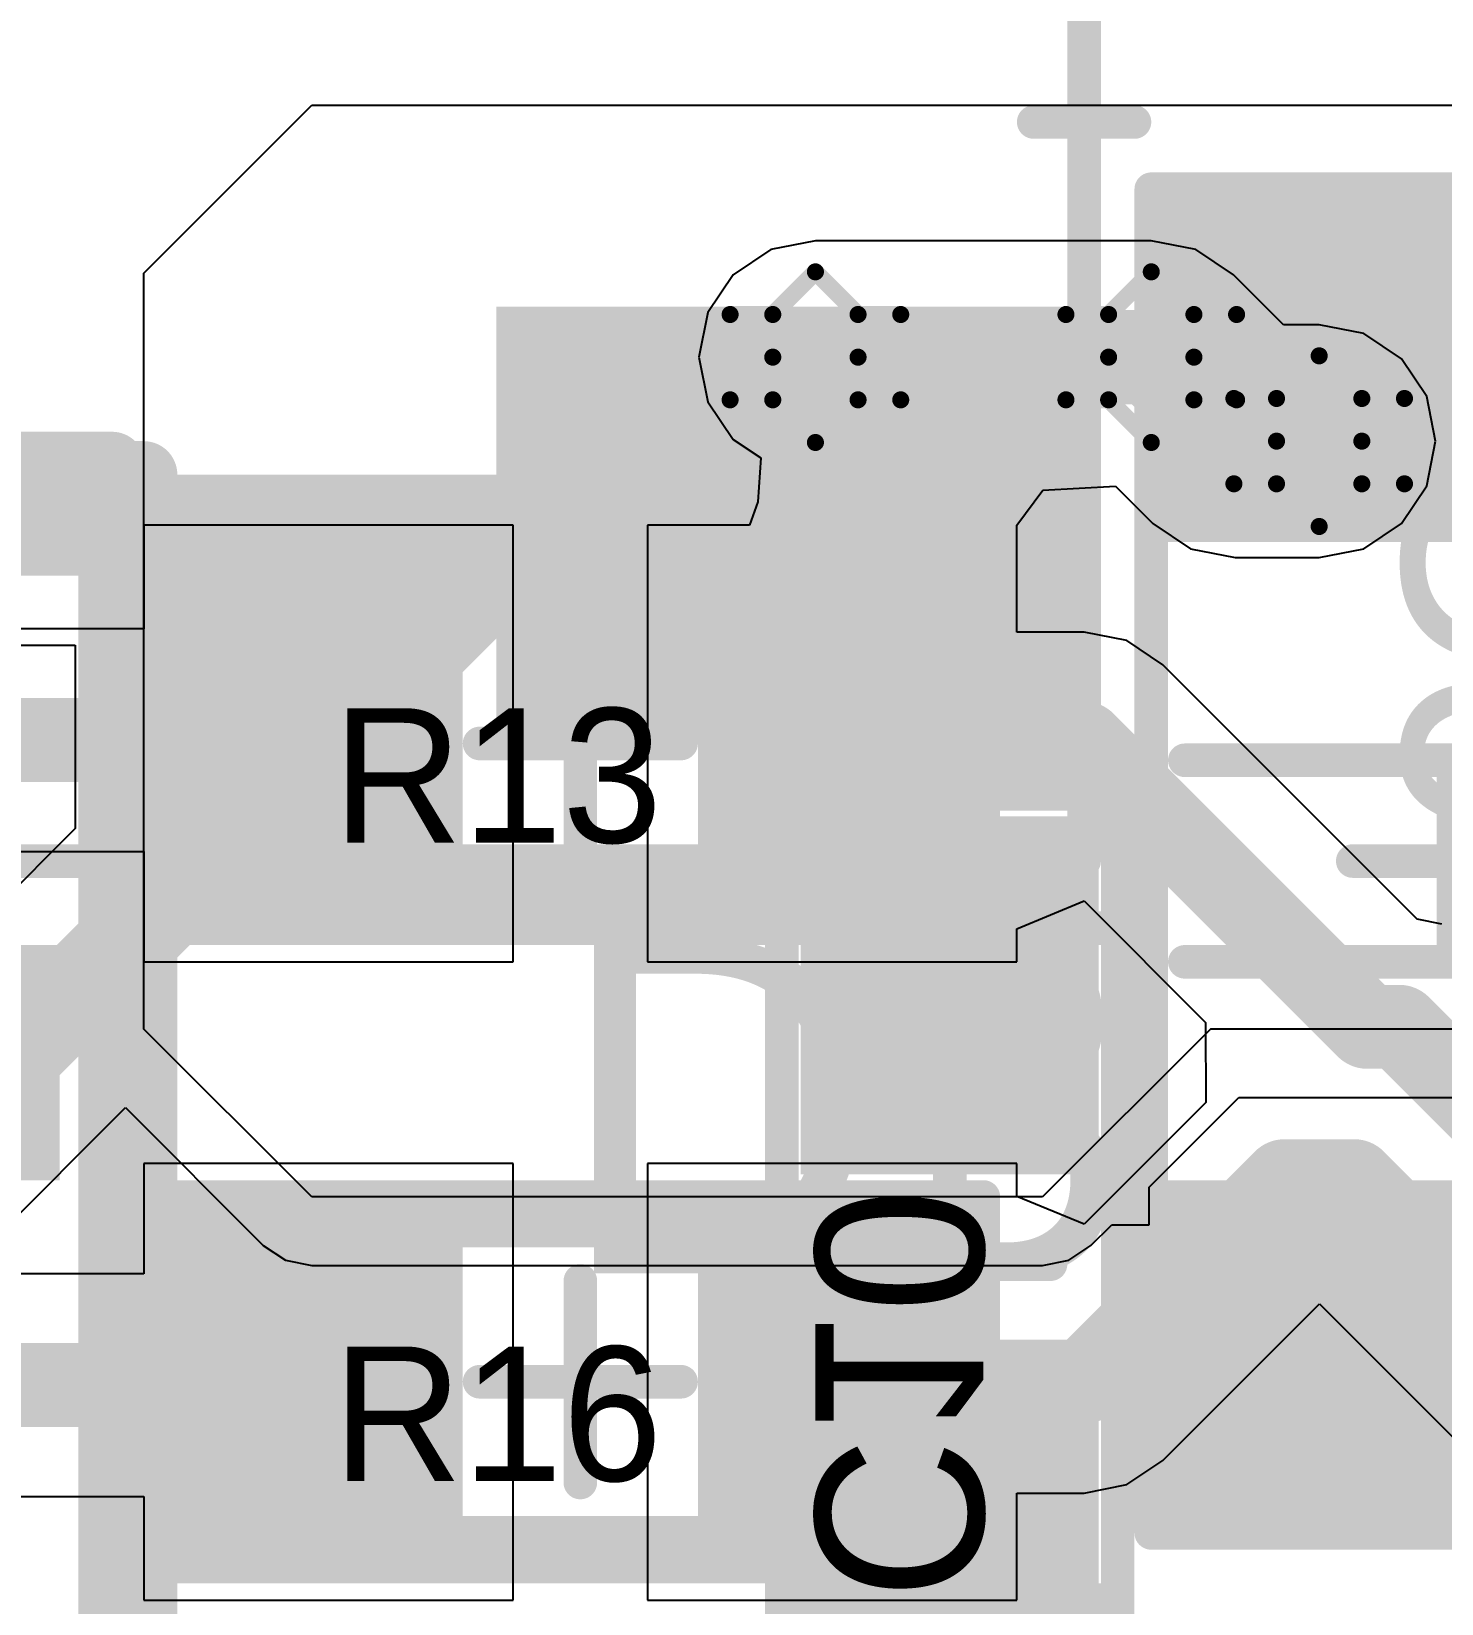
# Model space of a CAD drawing. Header units: millimetres. Extents: x -1.1 to 43.9, y -0.6 to 15.6.
# Drawn here: x 12.666 to 16.864, y 5.79 to 10.47 of the extents above; entities that cross this region are included whole.
import ezdxf

# ---------------------------------------------------------------- set-up
doc = ezdxf.new("R2010")
doc.units = ezdxf.units.MM
for name, color, linetype in [('BottomLayer', 5, 'Continuous'), ('BottomOverlay', 54, 'Continuous'), ('BottomPaste', 16, 'Continuous'), ('BottomSolder', 6, 'Continuous'), ('DrillDrawing', 1, 'Continuous'), ('Mechanical2', 216, 'Continuous'), ('Mechanical3', 76, 'Continuous'), ('Mechanical4', 56, 'Continuous'), ('Mechanical5', 56, 'Continuous'), ('Mechanical6', 56, 'Continuous'), ('Mechanical7', 56, 'Continuous'), ('TopLayer', 1, 'Continuous'), ('TopOverlay', 2, 'Continuous'), ('TopPaste', 8, 'Continuous'), ('TopSolder', 216, 'Continuous'), ('ViaHoleLayer', 16, 'Continuous')]:
    doc.layers.add(name, color=color, linetype=linetype)
doc.styles.add('Mooretronics', font='', dxfattribs={"height": 0.2})
doc.styles.get('Mooretronics').set_extended_font_data('Mooretronics')

# ---------------------------------------------------------------- blocks, each defined once
blk = doc.blocks.new('SOT223_B_54')
at = {"layer": 'BottomLayer'}
blk.add_hatch(color=5, dxfattribs=at).paths.add_polyline_path([(1.7, 4), (2.9, 4), (2.9, 2.4), (1.7, 2.4)])
at = {"layer": 'BottomPaste'}
blk.add_hatch(color=16, dxfattribs=at).paths.add_polyline_path([(1.7, 4), (2.9, 4), (2.9, 2.4), (1.7, 2.4)])
at = {"layer": 'BottomSolder'}
blk.add_hatch(color=6, dxfattribs=at).paths.add_polyline_path([(1.65, 4.05), (2.95, 4.05), (2.95, 2.35), (1.65, 2.35)])
at = {"layer": 'Mechanical5', "const_width": 0.1}
for points in [[(3.3, 4.1), (-3.3, 4.1)], [(3.3, -4.1), (3.3, 4.1)]]:
    blk.add_lwpolyline(points, dxfattribs=at)
at = {"layer": 'Mechanical5', "const_width": 0.05}
blk.add_lwpolyline([(3.275, 4.1, 1), (3.325, 4.1, 1)], format="xyb", close=True, dxfattribs=at)
blk.add_lwpolyline([(3.275, 4.1, 1), (3.325, 4.1, 1)], format="xyb", close=True, dxfattribs=at)
at = {"layer": 'Mechanical7', "const_width": 0.1}
for points in [[(3.3, 4.1), (-3.3, 4.1)], [(3.3, -4.1), (3.3, 4.1)]]:
    blk.add_lwpolyline(points, dxfattribs=at)
at = {"layer": 'Mechanical7', "const_width": 0.05}
blk.add_lwpolyline([(3.275, 4.1, 1), (3.325, 4.1, 1)], format="xyb", close=True, dxfattribs=at)
blk.add_lwpolyline([(3.275, 4.1, 1), (3.325, 4.1, 1)], format="xyb", close=True, dxfattribs=at)
blk = doc.blocks.new('RES_0603_59')
at = {"layer": 'TopLayer'}
for points in [[(-1.1, 0.45), (-0.4, 0.45), (-0.4, -0.45), (-1.1, -0.45)], [(0.4, 0.45), (1.1, 0.45), (1.1, -0.45), (0.4, -0.45)]]:
    blk.add_hatch(color=1, dxfattribs=at).paths.add_polyline_path(points)
at = {"layer": 'TopPaste'}
for points in [[(-1.1, 0.45), (-0.4, 0.45), (-0.4, -0.45), (-1.1, -0.45)], [(0.4, 0.45), (1.1, 0.45), (1.1, -0.45), (0.4, -0.45)]]:
    blk.add_hatch(color=8, dxfattribs=at).paths.add_polyline_path(points)
at = {"layer": 'TopSolder'}
for points in [[(-1.15, 0.5), (-0.35, 0.5), (-0.35, -0.5), (-1.15, -0.5)], [(0.35, 0.5), (1.15, 0.5), (1.15, -0.5), (0.35, -0.5)]]:
    blk.add_hatch(color=216, dxfattribs=at).paths.add_polyline_path(points)
at = {"layer": 'Mechanical2', "const_width": 0.1}
for points in [[(-0.8, 0.45), (0.9, 0.45)], [(-0.8, -0.45), (-0.8, 0.45)], [(0.9, -0.45), (0.9, 0.45)], [(-0.8, -0.45), (0.9, -0.45)]]:
    blk.add_lwpolyline(points, dxfattribs=at)
at = {"layer": 'Mechanical2', "const_width": 0.05}
for points in [[(-0.825, 0.45, 1), (-0.775, 0.45, 1)], [(-0.825, 0.45, 1), (-0.775, 0.45, 1)], [(0.875, 0.45, 1), (0.925, 0.45, 1)], [(0.875, 0.45, 1), (0.925, 0.45, 1)], [(-0.825, -0.45, 1), (-0.775, -0.45, 1)], [(-0.825, -0.45, 1), (-0.775, -0.45, 1)], [(0.875, -0.45, 1), (0.925, -0.45, 1)], [(0.875, -0.45, 1), (0.925, -0.45, 1)]]:
    blk.add_lwpolyline(points, format="xyb", close=True, dxfattribs=at)
at = {"layer": 'Mechanical4', "const_width": 0.1}
for points in [[(-1.2, -0.55), (-1.2, 0.55)], [(-1.2, 0.55), (1.2, 0.55)], [(1.2, -0.55), (1.2, 0.55)], [(0, -0.3), (0, 0.3)], [(-0.3, 0), (0.3, 0)], [(-1.2, -0.55), (1.2, -0.55)]]:
    blk.add_lwpolyline(points, dxfattribs=at)
at = {"layer": 'Mechanical4', "const_width": 0.05}
for points in [[(-1.225, 0.55, 1), (-1.175, 0.55, 1)], [(-1.225, 0.55, 1), (-1.175, 0.55, 1)], [(1.175, 0.55, 1), (1.225, 0.55, 1)], [(1.175, 0.55, 1), (1.225, 0.55, 1)], [(-0.025, 0.3, 1), (0.025, 0.3, 1)], [(-0.325, 0, 1), (-0.275, 0, 1)], [(0.275, 0, 1), (0.325, 0, 1)], [(-0.025, -0.3, 1), (0.025, -0.3, 1)], [(-1.225, -0.55, 1), (-1.175, -0.55, 1)], [(-1.225, -0.55, 1), (-1.175, -0.55, 1)], [(1.175, -0.55, 1), (1.225, -0.55, 1)], [(1.175, -0.55, 1), (1.225, -0.55, 1)]]:
    blk.add_lwpolyline(points, format="xyb", close=True, dxfattribs=at)
at = {"layer": 'Mechanical6', "const_width": 0.1}
for points in [[(-1.2, -0.55), (-1.2, 0.55)], [(-1.2, 0.55), (1.2, 0.55)], [(1.2, -0.55), (1.2, 0.55)], [(-1.2, -0.55), (1.2, -0.55)]]:
    blk.add_lwpolyline(points, dxfattribs=at)
at = {"layer": 'Mechanical6', "const_width": 0.05}
for points in [[(-1.225, 0.55, 1), (-1.175, 0.55, 1)], [(-1.225, 0.55, 1), (-1.175, 0.55, 1)], [(1.175, 0.55, 1), (1.225, 0.55, 1)], [(1.175, 0.55, 1), (1.225, 0.55, 1)], [(-1.225, -0.55, 1), (-1.175, -0.55, 1)], [(-1.225, -0.55, 1), (-1.175, -0.55, 1)], [(1.175, -0.55, 1), (1.225, -0.55, 1)], [(1.175, -0.55, 1), (1.225, -0.55, 1)]]:
    blk.add_lwpolyline(points, format="xyb", close=True, dxfattribs=at)
at = {"layer": 'Mechanical6'}
blk.add_text('R16', height=0.4, rotation=360, dxfattribs=at).set_placement((-0.7373, -0.2951))
blk = doc.blocks.new('RES_0603_62')
at = {"layer": 'TopLayer'}
for points in [[(-1.1, 0.45), (-0.4, 0.45), (-0.4, -0.45), (-1.1, -0.45)], [(0.4, 0.45), (1.1, 0.45), (1.1, -0.45), (0.4, -0.45)]]:
    blk.add_hatch(color=1, dxfattribs=at).paths.add_polyline_path(points)
at = {"layer": 'TopPaste'}
for points in [[(-1.1, 0.45), (-0.4, 0.45), (-0.4, -0.45), (-1.1, -0.45)], [(0.4, 0.45), (1.1, 0.45), (1.1, -0.45), (0.4, -0.45)]]:
    blk.add_hatch(color=8, dxfattribs=at).paths.add_polyline_path(points)
at = {"layer": 'TopSolder'}
for points in [[(-1.15, 0.5), (-0.35, 0.5), (-0.35, -0.5), (-1.15, -0.5)], [(0.35, 0.5), (1.15, 0.5), (1.15, -0.5), (0.35, -0.5)]]:
    blk.add_hatch(color=216, dxfattribs=at).paths.add_polyline_path(points)
at = {"layer": 'Mechanical2', "const_width": 0.1}
for points in [[(-0.8, 0.45), (0.9, 0.45)], [(-0.8, -0.45), (-0.8, 0.45)], [(0.9, -0.45), (0.9, 0.45)], [(-0.8, -0.45), (0.9, -0.45)]]:
    blk.add_lwpolyline(points, dxfattribs=at)
at = {"layer": 'Mechanical2', "const_width": 0.05}
for points in [[(-0.825, 0.45, 1), (-0.775, 0.45, 1)], [(-0.825, 0.45, 1), (-0.775, 0.45, 1)], [(0.875, 0.45, 1), (0.925, 0.45, 1)], [(0.875, 0.45, 1), (0.925, 0.45, 1)], [(-0.825, -0.45, 1), (-0.775, -0.45, 1)], [(-0.825, -0.45, 1), (-0.775, -0.45, 1)], [(0.875, -0.45, 1), (0.925, -0.45, 1)], [(0.875, -0.45, 1), (0.925, -0.45, 1)]]:
    blk.add_lwpolyline(points, format="xyb", close=True, dxfattribs=at)
at = {"layer": 'Mechanical4', "const_width": 0.1}
for points in [[(-1.2, -0.55), (-1.2, 0.55)], [(-1.2, 0.55), (1.2, 0.55)], [(1.2, -0.55), (1.2, 0.55)], [(0, -0.3), (0, 0.3)], [(-0.3, 0), (0.3, 0)], [(-1.2, -0.55), (1.2, -0.55)]]:
    blk.add_lwpolyline(points, dxfattribs=at)
at = {"layer": 'Mechanical4', "const_width": 0.05}
for points in [[(-1.225, 0.55, 1), (-1.175, 0.55, 1)], [(-1.225, 0.55, 1), (-1.175, 0.55, 1)], [(1.175, 0.55, 1), (1.225, 0.55, 1)], [(1.175, 0.55, 1), (1.225, 0.55, 1)], [(-0.025, 0.3, 1), (0.025, 0.3, 1)], [(-0.325, 0, 1), (-0.275, 0, 1)], [(0.275, 0, 1), (0.325, 0, 1)], [(-0.025, -0.3, 1), (0.025, -0.3, 1)], [(-1.225, -0.55, 1), (-1.175, -0.55, 1)], [(-1.225, -0.55, 1), (-1.175, -0.55, 1)], [(1.175, -0.55, 1), (1.225, -0.55, 1)], [(1.175, -0.55, 1), (1.225, -0.55, 1)]]:
    blk.add_lwpolyline(points, format="xyb", close=True, dxfattribs=at)
at = {"layer": 'Mechanical6', "const_width": 0.1}
for points in [[(-1.2, -0.55), (-1.2, 0.55)], [(-1.2, 0.55), (1.2, 0.55)], [(1.2, -0.55), (1.2, 0.55)], [(-1.2, -0.55), (1.2, -0.55)]]:
    blk.add_lwpolyline(points, dxfattribs=at)
at = {"layer": 'Mechanical6', "const_width": 0.05}
for points in [[(-1.225, 0.55, 1), (-1.175, 0.55, 1)], [(-1.225, 0.55, 1), (-1.175, 0.55, 1)], [(1.175, 0.55, 1), (1.225, 0.55, 1)], [(1.175, 0.55, 1), (1.225, 0.55, 1)], [(-1.225, -0.55, 1), (-1.175, -0.55, 1)], [(-1.225, -0.55, 1), (-1.175, -0.55, 1)], [(1.175, -0.55, 1), (1.225, -0.55, 1)], [(1.175, -0.55, 1), (1.225, -0.55, 1)]]:
    blk.add_lwpolyline(points, format="xyb", close=True, dxfattribs=at)
at = {"layer": 'Mechanical6'}
blk.add_text('R13', height=0.4, rotation=360, dxfattribs=at).set_placement((-0.7373, -0.2951))
blk = doc.blocks.new('SOT_23_78')
at = {"layer": 'TopLayer'}
for points in [[(-1.7, 0.65), (-1.7, 1.25), (-0.55, 1.25), (-0.55, 0.65)], [(0.55, -0.3), (0.55, 0.3), (1.7, 0.3), (1.7, -0.3)], [(-1.7, -1.25), (-1.7, -0.65), (-0.55, -0.65), (-0.55, -1.25)]]:
    blk.add_hatch(color=1, dxfattribs=at).paths.add_polyline_path(points)
at = {"layer": 'TopPaste'}
for points in [[(-1.7, 0.65), (-1.7, 1.25), (-0.55, 1.25), (-0.55, 0.65)], [(0.55, -0.3), (0.55, 0.3), (1.7, 0.3), (1.7, -0.3)], [(-1.7, -1.25), (-1.7, -0.65), (-0.55, -0.65), (-0.55, -1.25)]]:
    blk.add_hatch(color=8, dxfattribs=at).paths.add_polyline_path(points)
at = {"layer": 'TopSolder'}
for points in [[(-1.75, 0.6), (-1.75, 1.3), (-0.5, 1.3), (-0.5, 0.6)], [(0.5, -0.35), (0.5, 0.35), (1.75, 0.35), (1.75, -0.35)], [(-1.75, -1.3), (-1.75, -0.6), (-0.5, -0.6), (-0.5, -1.3)]]:
    blk.add_hatch(color=216, dxfattribs=at).paths.add_polyline_path(points)
at = {"layer": 'Mechanical2', "const_width": 0.2}
for points in [[(-1.143, 1.524), (1.143, 1.524)], [(-1.143, -1.524), (-1.143, 1.524)], [(1.143, -1.524), (1.143, 1.524)], [(-1.143, -1.524), (1.143, -1.524)]]:
    blk.add_lwpolyline(points, dxfattribs=at)
at = {"layer": 'Mechanical2', "const_width": 0.1}
for points in [[(-1.193, 1.524, 1), (-1.093, 1.524, 1)], [(-1.193, 1.524, 1), (-1.093, 1.524, 1)], [(1.093, 1.524, 1), (1.193, 1.524, 1)], [(1.093, 1.524, 1), (1.193, 1.524, 1)], [(-1.193, -1.524, 1), (-1.093, -1.524, 1)], [(-1.193, -1.524, 1), (-1.093, -1.524, 1)], [(1.093, -1.524, 1), (1.193, -1.524, 1)], [(1.093, -1.524, 1), (1.193, -1.524, 1)]]:
    blk.add_lwpolyline(points, format="xyb", close=True, dxfattribs=at)
at = {"layer": 'Mechanical4'}
for points, const_width in [([(-2, 1.75), (2, 1.75)], 0.2), ([(-2, -1.75), (-2, 1.75)], 0.2), ([(2, -1.75), (2, 1.75)], 0.2), ([(0, -0.508), (0, 0.508)], 0.2), ([(0, -0.5), (0, 0.5)], 0.1), ([(-0.508, 0), (0.508, 0)], 0.2), ([(-0.5, 0), (0.5, 0)], 0.1), ([(-2, -1.75), (2, -1.75)], 0.2)]:
    blk.add_lwpolyline(points, dxfattribs=dict(at, const_width=const_width))
for points, const_width in [([(-2.05, 1.75, 1), (-1.95, 1.75, 1)], 0.1), ([(-2.05, 1.75, 1), (-1.95, 1.75, 1)], 0.1), ([(1.95, 1.75, 1), (2.05, 1.75, 1)], 0.1), ([(1.95, 1.75, 1), (2.05, 1.75, 1)], 0.1), ([(-0.05, 0.508, 1), (0.05, 0.508, 1)], 0.1), ([(-0.025, 0.5, 1), (0.025, 0.5, 1)], 0.05), ([(-0.558, 0, 1), (-0.458, 0, 1)], 0.1), ([(0.458, 0, 1), (0.558, 0, 1)], 0.1), ([(-0.525, 0, 1), (-0.475, 0, 1)], 0.05), ([(0.475, 0, 1), (0.525, 0, 1)], 0.05), ([(-0.05, -0.508, 1), (0.05, -0.508, 1)], 0.1), ([(-0.025, -0.5, 1), (0.025, -0.5, 1)], 0.05), ([(-2.05, -1.75, 1), (-1.95, -1.75, 1)], 0.1), ([(-2.05, -1.75, 1), (-1.95, -1.75, 1)], 0.1), ([(1.95, -1.75, 1), (2.05, -1.75, 1)], 0.1), ([(1.95, -1.75, 1), (2.05, -1.75, 1)], 0.1)]:
    blk.add_lwpolyline(points, format="xyb", close=True, dxfattribs=dict(at, const_width=const_width))
at = {"layer": 'Mechanical6', "const_width": 0.2}
for points in [[(-1.905, 1.778), (1.905, 1.778)], [(-1.905, -1.778), (-1.905, 1.778)], [(1.905, -1.778), (1.905, 1.778)], [(-1.905, -1.778), (1.905, -1.778)]]:
    blk.add_lwpolyline(points, dxfattribs=at)
at = {"layer": 'Mechanical6', "const_width": 0.1}
for points in [[(-1.955, 1.778, 1), (-1.855, 1.778, 1)], [(-1.955, 1.778, 1), (-1.855, 1.778, 1)], [(1.855, 1.778, 1), (1.955, 1.778, 1)], [(1.855, 1.778, 1), (1.955, 1.778, 1)], [(-1.955, -1.778, 1), (-1.855, -1.778, 1)], [(-1.955, -1.778, 1), (-1.855, -1.778, 1)], [(1.855, -1.778, 1), (1.955, -1.778, 1)], [(1.855, -1.778, 1), (1.955, -1.778, 1)]]:
    blk.add_lwpolyline(points, format="xyb", close=True, dxfattribs=at)
at = {"layer": 'Mechanical6'}
blk.add_text('D3', height=1, dxfattribs=at).set_placement((3.2309, -0.6268))
blk = doc.blocks.new('CAP_0603_B_87')
at = {"layer": 'BottomLayer'}
for points in [[(-1.2827, -0.3937), (-1.2827, 0.3937), (-0.3175, 0.3937), (-0.3175, -0.3937)], [(0.3175, -0.3937), (0.3175, 0.3937), (1.2827, 0.3937), (1.2827, -0.3937)]]:
    blk.add_hatch(color=5, dxfattribs=at).paths.add_polyline_path(points)
at = {"layer": 'BottomPaste'}
for points in [[(-1.2827, -0.3937), (-1.2827, 0.3937), (-0.3175, 0.3937), (-0.3175, -0.3937)], [(0.3175, -0.3937), (0.3175, 0.3937), (1.2827, 0.3937), (1.2827, -0.3937)]]:
    blk.add_hatch(color=16, dxfattribs=at).paths.add_polyline_path(points)
at = {"layer": 'BottomSolder'}
for points in [[(-1.3327, -0.4437), (-1.3327, 0.4437), (-0.2675, 0.4437), (-0.2675, -0.4437)], [(0.2675, -0.4437), (0.2675, 0.4437), (1.3327, 0.4437), (1.3327, -0.4437)]]:
    blk.add_hatch(color=6, dxfattribs=at).paths.add_polyline_path(points)
at = {"layer": 'Mechanical3', "const_width": 0.1}
for points in [[(-1, 0.5), (-1, -0.5)], [(-1, 0.5), (1, 0.5)], [(1, 0.5), (1, -0.5)], [(-1, -0.5), (1, -0.5)]]:
    blk.add_lwpolyline(points, dxfattribs=at)
at = {"layer": 'Mechanical3', "const_width": 0.05}
for points in [[(-1.025, 0.5, 1), (-0.975, 0.5, 1)], [(-1.025, 0.5, 1), (-0.975, 0.5, 1)], [(0.975, 0.5, 1), (1.025, 0.5, 1)], [(0.975, 0.5, 1), (1.025, 0.5, 1)], [(-1.025, -0.5, 1), (-0.975, -0.5, 1)], [(-1.025, -0.5, 1), (-0.975, -0.5, 1)], [(0.975, -0.5, 1), (1.025, -0.5, 1)], [(0.975, -0.5, 1), (1.025, -0.5, 1)]]:
    blk.add_lwpolyline(points, format="xyb", close=True, dxfattribs=at)
at = {"layer": 'Mechanical5', "const_width": 0.1}
for points in [[(-1.4, 0.5), (1.4, 0.5)], [(-1.4, 0.5), (-1.4, -0.5)], [(1.4, 0.5), (1.4, -0.5)], [(0, 0.3), (0, -0.3)], [(-0.3, 0), (0.3, 0)], [(-1.4, -0.5), (1.4, -0.5)]]:
    blk.add_lwpolyline(points, dxfattribs=at)
at = {"layer": 'Mechanical5', "const_width": 0.05}
for points in [[(-1.425, 0.5, 1), (-1.375, 0.5, 1)], [(-1.425, 0.5, 1), (-1.375, 0.5, 1)], [(1.375, 0.5, 1), (1.425, 0.5, 1)], [(1.375, 0.5, 1), (1.425, 0.5, 1)], [(-0.025, 0.3, 1), (0.025, 0.3, 1)], [(-0.325, 0, 1), (-0.275, 0, 1)], [(0.275, 0, 1), (0.325, 0, 1)], [(-0.025, -0.3, 1), (0.025, -0.3, 1)], [(-1.425, -0.5, 1), (-1.375, -0.5, 1)], [(-1.425, -0.5, 1), (-1.375, -0.5, 1)], [(1.375, -0.5, 1), (1.425, -0.5, 1)], [(1.375, -0.5, 1), (1.425, -0.5, 1)]]:
    blk.add_lwpolyline(points, format="xyb", close=True, dxfattribs=at)
at = {"layer": 'Mechanical7', "const_width": 0.1}
for points in [[(-1.4, 0.5), (1.4, 0.5)], [(-1.4, 0.5), (-1.4, -0.5)], [(1.4, 0.5), (1.4, -0.5)], [(-1.4, -0.5), (1.4, -0.5)]]:
    blk.add_lwpolyline(points, dxfattribs=at)
at = {"layer": 'Mechanical7', "const_width": 0.05}
for points in [[(-1.425, 0.5, 1), (-1.375, 0.5, 1)], [(-1.425, 0.5, 1), (-1.375, 0.5, 1)], [(1.375, 0.5, 1), (1.425, 0.5, 1)], [(1.375, 0.5, 1), (1.425, 0.5, 1)], [(-1.425, -0.5, 1), (-1.375, -0.5, 1)], [(-1.425, -0.5, 1), (-1.375, -0.5, 1)], [(1.375, -0.5, 1), (1.425, -0.5, 1)], [(1.375, -0.5, 1), (1.425, -0.5, 1)]]:
    blk.add_lwpolyline(points, format="xyb", close=True, dxfattribs=at)
at = {"layer": 'Mechanical7', "text_generation_flag": 2}
blk.add_text('C10', height=0.5, rotation=180, dxfattribs=at).set_placement((-1, 0.4))
blk = doc.blocks.new('CAP_1206_TANT_B_88')
at = {"layer": 'BottomLayer'}
for points in [[(-1.9, -0.8), (-1.9, 0.8), (-1, 0.8), (-1, -0.8)], [(1, -0.8), (1, 0.8), (1.9, 0.8), (1.9, -0.8)]]:
    blk.add_hatch(color=5, dxfattribs=at).paths.add_polyline_path(points)
at = {"layer": 'BottomPaste'}
for points in [[(-1.9, -0.8), (-1.9, 0.8), (-1, 0.8), (-1, -0.8)], [(1, -0.8), (1, 0.8), (1.9, 0.8), (1.9, -0.8)]]:
    blk.add_hatch(color=16, dxfattribs=at).paths.add_polyline_path(points)
at = {"layer": 'BottomSolder'}
for points in [[(-1.95, -0.85), (-1.95, 0.85), (-0.95, 0.85), (-0.95, -0.85)], [(0.95, -0.85), (0.95, 0.85), (1.95, 0.85), (1.95, -0.85)]]:
    blk.add_hatch(color=6, dxfattribs=at).paths.add_polyline_path(points)
at = {"layer": 'BottomOverlay', "const_width": 0.1}
for points in [[(-0.3, -0.8), (-0.3, 0.8)], [(0.3, -0.8), (0.3, 0.8)], [(-2.2, -1.25), (-2.2, -0.95)], [(-2.05, -1.1), (-2.35, -1.1)]]:
    blk.add_lwpolyline(points, dxfattribs=at)
at = {"layer": 'BottomOverlay', "const_width": 0.05}
for points in [[(-0.325, 0.8, 1), (-0.275, 0.8, 1)], [(0.275, 0.8, 1), (0.325, 0.8, 1)], [(-0.325, -0.8, 1), (-0.275, -0.8, 1)], [(0.275, -0.8, 1), (0.325, -0.8, 1)], [(-2.225, -0.95, 1), (-2.175, -0.95, 1)], [(-2.375, -1.1, 1), (-2.325, -1.1, 1)], [(-2.075, -1.1, 1), (-2.025, -1.1, 1)], [(-2.225, -1.25, 1), (-2.175, -1.25, 1)]]:
    blk.add_lwpolyline(points, format="xyb", close=True, dxfattribs=at)
at = {"layer": 'Mechanical3', "const_width": 0.1}
for points in [[(1.7, 0.9), (-1.7, 0.9)], [(-1.7, -0.9), (-1.7, 0.9)], [(1.7, -0.9), (1.7, 0.9)], [(1.7, -0.9), (-1.7, -0.9)]]:
    blk.add_lwpolyline(points, dxfattribs=at)
at = {"layer": 'Mechanical3', "const_width": 0.05}
for points in [[(-1.725, 0.9, 1), (-1.675, 0.9, 1)], [(-1.725, 0.9, 1), (-1.675, 0.9, 1)], [(1.675, 0.9, 1), (1.725, 0.9, 1)], [(1.675, 0.9, 1), (1.725, 0.9, 1)], [(-1.725, -0.9, 1), (-1.675, -0.9, 1)], [(-1.725, -0.9, 1), (-1.675, -0.9, 1)], [(1.675, -0.9, 1), (1.725, -0.9, 1)], [(1.675, -0.9, 1), (1.725, -0.9, 1)]]:
    blk.add_lwpolyline(points, format="xyb", close=True, dxfattribs=at)
at = {"layer": 'Mechanical5', "const_width": 0.1}
for points in [[(-2, -0.9), (-2, 0.9)], [(2, 0.9), (-2, 0.9)], [(2, -0.9), (2, 0.9)], [(0, -0.3), (0, 0.3)], [(0.3, 0), (-0.3, 0)], [(2, -0.9), (-2, -0.9)]]:
    blk.add_lwpolyline(points, dxfattribs=at)
at = {"layer": 'Mechanical5', "const_width": 0.05}
for points in [[(-2.025, 0.9, 1), (-1.975, 0.9, 1)], [(-2.025, 0.9, 1), (-1.975, 0.9, 1)], [(1.975, 0.9, 1), (2.025, 0.9, 1)], [(1.975, 0.9, 1), (2.025, 0.9, 1)], [(-0.025, 0.3, 1), (0.025, 0.3, 1)], [(-0.325, 0, 1), (-0.275, 0, 1)], [(0.275, 0, 1), (0.325, 0, 1)], [(-0.025, -0.3, 1), (0.025, -0.3, 1)], [(-2.025, -0.9, 1), (-1.975, -0.9, 1)], [(-2.025, -0.9, 1), (-1.975, -0.9, 1)], [(1.975, -0.9, 1), (2.025, -0.9, 1)], [(1.975, -0.9, 1), (2.025, -0.9, 1)]]:
    blk.add_lwpolyline(points, format="xyb", close=True, dxfattribs=at)
at = {"layer": 'Mechanical7', "const_width": 0.1}
for points in [[(-2, -0.9), (-2, 0.9)], [(2, 0.9), (-2, 0.9)], [(2, -0.9), (2, 0.9)], [(2, -0.9), (-2, -0.9)]]:
    blk.add_lwpolyline(points, dxfattribs=at)
at = {"layer": 'Mechanical7', "const_width": 0.05}
for points in [[(-2.025, 0.9, 1), (-1.975, 0.9, 1)], [(-2.025, 0.9, 1), (-1.975, 0.9, 1)], [(1.975, 0.9, 1), (2.025, 0.9, 1)], [(1.975, 0.9, 1), (2.025, 0.9, 1)], [(-2.025, -0.9, 1), (-1.975, -0.9, 1)], [(-2.025, -0.9, 1), (-1.975, -0.9, 1)], [(1.975, -0.9, 1), (2.025, -0.9, 1)], [(1.975, -0.9, 1), (2.025, -0.9, 1)]]:
    blk.add_lwpolyline(points, format="xyb", close=True, dxfattribs=at)
at = {"layer": 'Mechanical7', "text_generation_flag": 2}
blk.add_text('C9', height=0.7, rotation=-180, dxfattribs=at).set_placement((-1.25, 0.55))

msp = doc.modelspace()

# ---------------------------------------------------------------- hatches: boundary and pattern name
at = {"layer": 'BottomLayer'}
h = msp.add_hatch(color=5, dxfattribs=at)
edge = h.paths.add_edge_path()
edge.add_arc((15, 9.5), 0.125, 0, 360)
h = msp.add_hatch(color=5, dxfattribs=at)
edge = h.paths.add_edge_path()
edge.add_arc((16, 9.5), 0.125, 0, 360)
h = msp.add_hatch(color=5, dxfattribs=at)
edge = h.paths.add_edge_path()
edge.add_arc((16.5, 9.25), 0.125, 0, 360)
at = {"layer": 'TopLayer'}
h = msp.add_hatch(color=1, dxfattribs=at)
edge = h.paths.add_edge_path()
edge.add_arc((15, 9.5), 0.125, 0, 360)
h = msp.add_hatch(color=1, dxfattribs=at)
edge = h.paths.add_edge_path()
edge.add_arc((16, 9.5), 0.125, 0, 360)
h = msp.add_hatch(color=1, dxfattribs=at)
edge = h.paths.add_edge_path()
edge.add_arc((16.5, 9.25), 0.125, 0, 360)
at = {"layer": 'ViaHoleLayer'}
h = msp.add_hatch(color=16, dxfattribs=at)
edge = h.paths.add_edge_path()
edge.add_arc((15, 9.5), 0.075, 0, 360)
h = msp.add_hatch(color=16, dxfattribs=at)
edge = h.paths.add_edge_path()
edge.add_arc((16, 9.5), 0.075, 0, 360)
h = msp.add_hatch(color=16, dxfattribs=at)
edge = h.paths.add_edge_path()
edge.add_arc((16.5, 9.25), 0.075, 0, 360)

# ---------------------------------------------------------------- linework, layer by layer
at = {"layer": 'BottomLayer'}
for p, q in [((13, 9.75), (13.5, 10.25)), ((13.5, 10.25), (17.7, 10.25)), ((13, 7.5), (13, 9.75)), ((7.25, 8.6431), (12.7961, 8.6431)), ((12.7961, 8.6431), (12.7961, 8.0973)), ((12.7961, 8.0973), (9.5049, 4.8061)), ((13.5, 7), (13, 7.5)), ((16.1762, 7.5), (15.6762, 7)), ((17.75, 7.5), (16.1762, 7.5)), ((10.0967, 4.4174), (12.9454, 7.2662)), ((12.9454, 7.2662), (13.3558, 6.8558)), ((15.9937, 7.0291), (16.2607, 7.2961)), ((16.2607, 7.2961), (17.75, 7.2961)), ((15.9937, 6.9175), (15.9937, 7.0291)), ((15.6762, 7), (13.5, 7)), ((15.8204, 6.8558), (15.8821, 6.9175)), ((15.8821, 6.9175), (15.9937, 6.9175)), ((13.3558, 6.8558), (13.422, 6.8116)), ((15.7542, 6.8116), (15.8204, 6.8558)), ((13.422, 6.8116), (13.5, 6.7961)), ((13.5, 6.7961), (15.6762, 6.7961)), ((15.6762, 6.7961), (15.7542, 6.8116)), ((15.6762, 6.7961), (15.6762, 6.7961))]:
    msp.add_line(p, q, dxfattribs=at)
for points, const_width in [([(14.5, 9), (15, 9.5)], 0.28), ([(7.25, 9), (14.189, 9)], 0.3), ([(9.75, 4.561), (14.189, 9)], 0.28), ([(14.189, 9), (14.5, 9)], 0.28)]:
    msp.add_lwpolyline(points, dxfattribs=dict(at, const_width=const_width))
for points, const_width in [([(14.93, 9.5, 1), (15.07, 9.5, 1)], 0.14), ([(14.114, 9, 1), (14.264, 9, 1)], 0.15), ([(14.119, 9, 1), (14.259, 9, 1)], 0.14), ([(14.119, 9, 1), (14.259, 9, 1)], 0.14), ([(14.43, 9, 1), (14.57, 9, 1)], 0.14), ([(14.43, 9, 1), (14.57, 9, 1)], 0.14)]:
    msp.add_lwpolyline(points, format="xyb", close=True, dxfattribs=dict(at, const_width=const_width))
at = {"layer": 'DrillDrawing', "const_width": 0.0508}
for points in [[(14.873, 9.627), (15, 9.754)], [(15, 9.754), (15.127, 9.627)], [(15.873, 9.627), (16, 9.754)], [(16, 9.754), (16.127, 9.627)], [(14.746, 9.627), (14.873, 9.5)], [(14.746, 9.627), (14.873, 9.627)], [(15.127, 9.627), (15.254, 9.627)], [(15.127, 9.5), (15.254, 9.627)], [(15.746, 9.627), (15.873, 9.5)], [(15.746, 9.627), (15.873, 9.627)], [(16.127, 9.627), (16.254, 9.627)], [(16.127, 9.5), (16.254, 9.627)], [(14.746, 9.373), (14.873, 9.5)], [(15.127, 9.5), (15.254, 9.373)], [(15.746, 9.373), (15.873, 9.5)], [(16.127, 9.5), (16.254, 9.373)], [(16.373, 9.377), (16.5, 9.504)], [(16.5, 9.504), (16.627, 9.377)], [(14.746, 9.373), (14.873, 9.373)], [(14.873, 9.373), (15, 9.246)], [(15, 9.246), (15.127, 9.373)], [(15.127, 9.373), (15.254, 9.373)], [(15.746, 9.373), (15.873, 9.373)], [(15.873, 9.373), (16, 9.246)], [(16, 9.246), (16.127, 9.373)], [(16.127, 9.373), (16.254, 9.373)], [(16.246, 9.377), (16.373, 9.25)], [(16.246, 9.377), (16.373, 9.377)], [(16.627, 9.377), (16.754, 9.377)], [(16.627, 9.25), (16.754, 9.377)], [(16.246, 9.123), (16.373, 9.25)], [(16.627, 9.25), (16.754, 9.123)], [(16.246, 9.123), (16.373, 9.123)], [(16.373, 9.123), (16.5, 8.996)], [(16.5, 8.996), (16.627, 9.123)], [(16.627, 9.123), (16.754, 9.123)]]:
    msp.add_lwpolyline(points, dxfattribs=at)
at = {"layer": 'DrillDrawing', "const_width": 0.0254}
for points in [[(14.9873, 9.754, 1), (15.0127, 9.754, 1)], [(14.9873, 9.754, 1), (15.0127, 9.754, 1)], [(15.9873, 9.754, 1), (16.0127, 9.754, 1)], [(15.9873, 9.754, 1), (16.0127, 9.754, 1)], [(14.7333, 9.627, 1), (14.7587, 9.627, 1)], [(14.7333, 9.627, 1), (14.7587, 9.627, 1)], [(14.8603, 9.627, 1), (14.8857, 9.627, 1)], [(14.8603, 9.627, 1), (14.8857, 9.627, 1)], [(15.1143, 9.627, 1), (15.1397, 9.627, 1)], [(15.1143, 9.627, 1), (15.1397, 9.627, 1)], [(15.2413, 9.627, 1), (15.2667, 9.627, 1)], [(15.2413, 9.627, 1), (15.2667, 9.627, 1)], [(15.7333, 9.627, 1), (15.7587, 9.627, 1)], [(15.7333, 9.627, 1), (15.7587, 9.627, 1)], [(15.8603, 9.627, 1), (15.8857, 9.627, 1)], [(15.8603, 9.627, 1), (15.8857, 9.627, 1)], [(16.1143, 9.627, 1), (16.1397, 9.627, 1)], [(16.1143, 9.627, 1), (16.1397, 9.627, 1)], [(16.2413, 9.627, 1), (16.2667, 9.627, 1)], [(16.2413, 9.627, 1), (16.2667, 9.627, 1)], [(14.8603, 9.5, 1), (14.8857, 9.5, 1)], [(14.8603, 9.5, 1), (14.8857, 9.5, 1)], [(15.1143, 9.5, 1), (15.1397, 9.5, 1)], [(15.1143, 9.5, 1), (15.1397, 9.5, 1)], [(15.8603, 9.5, 1), (15.8857, 9.5, 1)], [(15.8603, 9.5, 1), (15.8857, 9.5, 1)], [(16.1143, 9.5, 1), (16.1397, 9.5, 1)], [(16.1143, 9.5, 1), (16.1397, 9.5, 1)], [(16.4873, 9.504, 1), (16.5127, 9.504, 1)], [(16.4873, 9.504, 1), (16.5127, 9.504, 1)], [(14.7333, 9.373, 1), (14.7587, 9.373, 1)], [(14.7333, 9.373, 1), (14.7587, 9.373, 1)], [(14.8603, 9.373, 1), (14.8857, 9.373, 1)], [(14.8603, 9.373, 1), (14.8857, 9.373, 1)], [(15.1143, 9.373, 1), (15.1397, 9.373, 1)], [(15.1143, 9.373, 1), (15.1397, 9.373, 1)], [(15.2413, 9.373, 1), (15.2667, 9.373, 1)], [(15.2413, 9.373, 1), (15.2667, 9.373, 1)], [(15.7333, 9.373, 1), (15.7587, 9.373, 1)], [(15.7333, 9.373, 1), (15.7587, 9.373, 1)], [(15.8603, 9.373, 1), (15.8857, 9.373, 1)], [(15.8603, 9.373, 1), (15.8857, 9.373, 1)], [(16.1143, 9.373, 1), (16.1397, 9.373, 1)], [(16.1143, 9.373, 1), (16.1397, 9.373, 1)], [(16.2333, 9.377, 1), (16.2587, 9.377, 1)], [(16.2333, 9.377, 1), (16.2587, 9.377, 1)], [(16.2413, 9.373, 1), (16.2667, 9.373, 1)], [(16.2413, 9.373, 1), (16.2667, 9.373, 1)], [(16.3603, 9.377, 1), (16.3857, 9.377, 1)], [(16.3603, 9.377, 1), (16.3857, 9.377, 1)], [(16.6143, 9.377, 1), (16.6397, 9.377, 1)], [(16.6143, 9.377, 1), (16.6397, 9.377, 1)], [(16.7413, 9.377, 1), (16.7667, 9.377, 1)], [(16.7413, 9.377, 1), (16.7667, 9.377, 1)], [(14.9873, 9.246, 1), (15.0127, 9.246, 1)], [(14.9873, 9.246, 1), (15.0127, 9.246, 1)], [(15.9873, 9.246, 1), (16.0127, 9.246, 1)], [(15.9873, 9.246, 1), (16.0127, 9.246, 1)], [(16.3603, 9.25, 1), (16.3857, 9.25, 1)], [(16.3603, 9.25, 1), (16.3857, 9.25, 1)], [(16.6143, 9.25, 1), (16.6397, 9.25, 1)], [(16.6143, 9.25, 1), (16.6397, 9.25, 1)], [(16.2333, 9.123, 1), (16.2587, 9.123, 1)], [(16.2333, 9.123, 1), (16.2587, 9.123, 1)], [(16.3603, 9.123, 1), (16.3857, 9.123, 1)], [(16.3603, 9.123, 1), (16.3857, 9.123, 1)], [(16.6143, 9.123, 1), (16.6397, 9.123, 1)], [(16.6143, 9.123, 1), (16.6397, 9.123, 1)], [(16.7413, 9.123, 1), (16.7667, 9.123, 1)], [(16.7413, 9.123, 1), (16.7667, 9.123, 1)], [(16.4873, 8.996, 1), (16.5127, 8.996, 1)], [(16.4873, 8.996, 1), (16.5127, 8.996, 1)]]:
    msp.add_lwpolyline(points, format="xyb", close=True, dxfattribs=at)
at = {"layer": 'TopLayer'}
for p, q in [((15, 9.8467), (14.8673, 9.8203)), ((16, 9.8467), (15, 9.8467)), ((16.1327, 9.8203), (16, 9.8467)), ((14.8673, 9.8203), (14.7549, 9.7451)), ((16.2451, 9.7451), (16.1327, 9.8203)), ((14.7549, 9.7451), (14.6797, 9.6327)), ((16.3936, 9.5967), (16.2451, 9.7451)), ((14.6797, 9.6327), (14.6533, 9.5)), ((16.5, 9.5967), (16.3936, 9.5967)), ((16.6327, 9.5703), (16.5, 9.5967)), ((16.7451, 9.4951), (16.6327, 9.5703)), ((14.6533, 9.5), (14.6797, 9.3673)), ((16.8203, 9.3827), (16.7451, 9.4951)), ((14.6797, 9.3673), (14.7549, 9.2549)), ((16.8467, 9.25), (16.8203, 9.3827)), ((14.7549, 9.2549), (14.837, 9.2)), ((16.8203, 9.1173), (16.8467, 9.25)), ((14.837, 9.2), (14.8284, 9.0696)), ((15.6, 9), (15.6767, 9.1044)), ((15.6767, 9.1044), (15.8937, 9.116)), ((15.8937, 9.116), (16.0049, 9.0049)), ((16.7451, 9.0049), (16.8203, 9.1173)), ((14.8284, 9.0696), (14.8037, 9)), ((14.1, 9), (13, 9)), ((13, 9), (13, 8.6914)), ((14.1, 7.7), (14.1, 9)), ((14.8037, 9), (14.5, 9)), ((14.5, 9), (14.5, 7.7)), ((15.6, 8.9533), (15.6, 9)), ((16.0049, 9.0049), (16.1173, 8.9297)), ((16.6327, 8.9297), (16.7451, 9.0049)), ((15.6, 8.6814), (15.6, 8.9533)), ((16.1173, 8.9297), (16.25, 8.9033)), ((16.25, 8.9033), (16.5, 8.9033)), ((16.5, 8.9033), (16.6327, 8.9297)), ((13, 8.6914), (11.2766, 8.6914)), ((15.8, 8.6814), (15.6, 8.6814)), ((15.9268, 8.6561), (15.8, 8.6814)), ((16.0343, 8.5843), (15.9268, 8.6561)), ((16.7913, 7.8273), (16.0343, 8.5843)), ((11.3169, 8.0286), (13, 8.0286)), ((13, 8.0286), (13, 7.7)), ((15.6, 7.7985), (15.8, 7.8814)), ((15.8, 7.8814), (16.1615, 7.5199)), ((16.8653, 7.8126), (16.7913, 7.8273)), ((15.6, 7.7), (15.6, 7.7985)), ((13, 7.7), (14.1, 7.7)), ((14.5, 7.7), (15.6, 7.7)), ((16.1615, 7.5199), (16.1626, 7.2813)), ((16.1626, 7.2813), (15.8, 6.9186)), ((14.1, 7.1), (13, 7.1)), ((13, 7.1), (13, 6.7714)), ((14.1, 5.8), (14.1, 7.1)), ((15.6, 7.1), (14.5, 7.1)), ((14.5, 7.1), (14.5, 5.8)), ((15.6, 7.0015), (15.6, 7.1)), ((15.8, 6.9186), (15.6, 7.0015)), ((13, 6.7714), (11.3169, 6.7714)), ((16.0343, 6.2157), (16.5005, 6.6819)), ((16.5005, 6.6819), (21.1867, 1.9957)), ((15.9268, 6.1439), (16.0343, 6.2157)), ((15.8, 6.1186), (15.9268, 6.1439)), ((11.2766, 6.1086), (13, 6.1086)), ((13, 6.1086), (13, 5.8)), ((15.6, 5.8), (15.6, 6.1186)), ((15.6, 6.1186), (15.8, 6.1186)), ((13, 5.8), (14.1, 5.8)), ((14.5, 5.8), (15.6, 5.8))]:
    msp.add_line(p, q, dxfattribs=at)
for points, const_width in [([(15, 9.5), (16, 9.5)], 0.28), ([(16, 9.5), (16.25, 9.25)], 0.28), ([(16.25, 9.25), (16.5, 9.25)], 0.28), ([(11.2766, 8.36), (13.54, 8.36)], 0.25), ([(13.54, 8.36), (13.55, 8.35)], 0.25), ([(15.05, 8.35), (15.8, 8.35)], 0.25), ([(15.8, 8.35), (16.6435, 7.5065)], 0.25), ([(16.6435, 7.5065), (16.7385, 7.5065)], 0.25), ([(16.7385, 7.5065), (21.595, 2.65)], 0.25), ([(15.8, 6.45), (16.397, 7.047)], 0.25), ([(16.397, 7.047), (16.6041, 7.047)], 0.25), ([(16.6041, 7.047), (21.421, 2.23)], 0.25), ([(11.2766, 6.44), (13.54, 6.44)], 0.25), ([(13.54, 6.44), (13.55, 6.45)], 0.25), ([(15.05, 6.45), (15.8, 6.45)], 0.25)]:
    msp.add_lwpolyline(points, dxfattribs=dict(at, const_width=const_width))
for points, const_width in [([(14.93, 9.5, 1), (15.07, 9.5, 1)], 0.14), ([(15.93, 9.5, 1), (16.07, 9.5, 1)], 0.14), ([(15.93, 9.5, 1), (16.07, 9.5, 1)], 0.14), ([(16.18, 9.25, 1), (16.32, 9.25, 1)], 0.14), ([(16.18, 9.25, 1), (16.32, 9.25, 1)], 0.14), ([(16.43, 9.25, 1), (16.57, 9.25, 1)], 0.14), ([(13.4775, 8.36, 1), (13.6025, 8.36, 1)], 0.125), ([(13.4775, 8.36, 1), (13.6025, 8.36, 1)], 0.125), ([(13.4875, 8.35, 1), (13.6125, 8.35, 1)], 0.125), ([(14.9875, 8.35, 1), (15.1125, 8.35, 1)], 0.125), ([(15.7375, 8.35, 1), (15.8625, 8.35, 1)], 0.125), ([(15.7375, 8.35, 1), (15.8625, 8.35, 1)], 0.125), ([(16.581, 7.5065, 1), (16.706, 7.5065, 1)], 0.125), ([(16.581, 7.5065, 1), (16.706, 7.5065, 1)], 0.125), ([(16.676, 7.5065, 1), (16.801, 7.5065, 1)], 0.125), ([(16.676, 7.5065, 1), (16.801, 7.5065, 1)], 0.125), ([(16.3345, 7.047, 1), (16.4595, 7.047, 1)], 0.125), ([(16.3345, 7.047, 1), (16.4595, 7.047, 1)], 0.125), ([(16.5416, 7.047, 1), (16.6666, 7.047, 1)], 0.125), ([(16.5416, 7.047, 1), (16.6666, 7.047, 1)], 0.125), ([(13.4775, 6.44, 1), (13.6025, 6.44, 1)], 0.125), ([(13.4775, 6.44, 1), (13.6025, 6.44, 1)], 0.125), ([(13.4875, 6.45, 1), (13.6125, 6.45, 1)], 0.125), ([(14.9875, 6.45, 1), (15.1125, 6.45, 1)], 0.125), ([(15.7375, 6.45, 1), (15.8625, 6.45, 1)], 0.125), ([(15.7375, 6.45, 1), (15.8625, 6.45, 1)], 0.125)]:
    msp.add_lwpolyline(points, format="xyb", close=True, dxfattribs=dict(at, const_width=const_width))

# ---------------------------------------------------------------- block references
for name, p, rotation in [('SOT223_B_54', (11.7, 11.3), 270), ('CAP_1206_TANT_B_88', (16.9, 8), 270), ('CAP_0603_B_87', (15.4, 6.8), 90)]:
    msp.add_blockref(name, p, dxfattribs=dict(rotation=rotation))
for name, p in [('SOT_23_78', (11, 7.4)), ('RES_0603_62', (14.3, 8.35)), ('RES_0603_59', (14.3, 6.45))]:
    msp.add_blockref(name, p)

# ---------------------------------------------------------------- texts
at = {"layer": 'TopOverlay', "style": 'Mooretronics'}
msp.add_text('W', height=4, dxfattribs=at).set_placement((16.8353, 7.3205))

doc.saveas('drawing.dxf')
